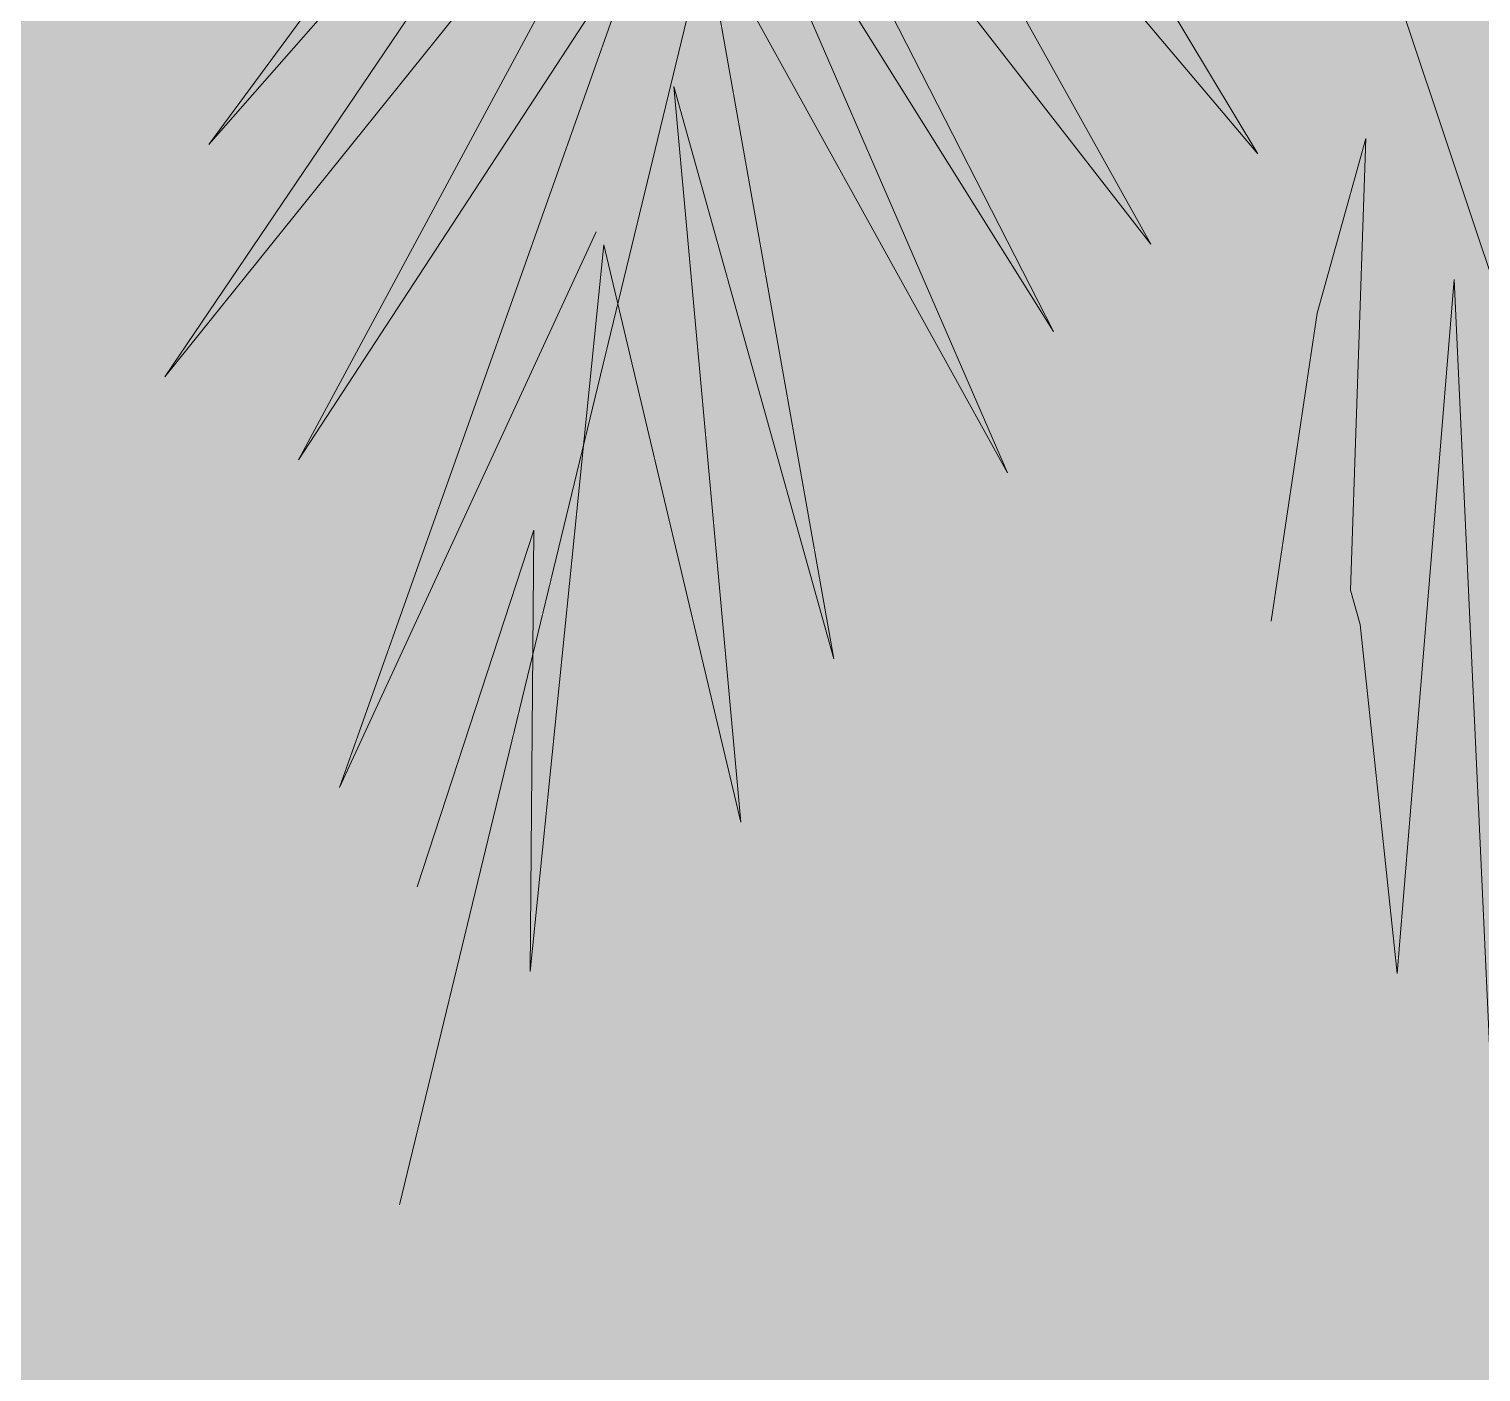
# Model space of a CAD drawing. Header units: metres. Extents: x 8 to 2416, y -346 to 476.
# Drawn here: x 50.457 to 51.15, y 55.688 to 56.33 of the extents above; entities that cross this region are included whole.
import ezdxf

# ---------------------------------------------------------------- set-up
doc = ezdxf.new("R2010")
doc.units = ezdxf.units.M
doc.layers.add('ARBOLES', color=86, linetype='Continuous', lineweight=0)
doc.layers.add('grama', color=7, linetype='Continuous', lineweight=0, true_color=0x698c45)

# ---------------------------------------------------------------- blocks, each defined once
blk = doc.blocks.new('A2')
at = {"layer": 'ARBOLES', "color": 87, "true_color": 0x4f6a34, "extrusion": (-5.08599e-09, -1.37735e-08, 1)}
for p, q in [((637.735, -243.423, 0), (665.317, -129.633, 0)), ((686.877, -230.174, 0), (666.926, -170.294, 0)), ((630.455, -202.89, 0), (653.167, -172.078, 0)), ((670.548, -203.248, 0), (654.634, -176.765, 0)), ((628.768, -211.769, 0), (649.309, -181.424, 0)), ((649.309, -181.424, 0), (630.455, -202.89, 0)), ((666.449, -206.697, 0), (652.89, -182.358, 0)), ((652.89, -182.358, 0), (670.548, -203.248, 0)), ((649.377, -186.141, 0), (628.768, -211.769, 0)), ((633.884, -214.941, 0), (649.377, -186.141, 0)), ((662.733, -210.038, 0), (650.634, -186.331, 0)), ((650.634, -186.331, 0), (666.449, -206.697, 0)), ((660.976, -215.444, 0), (649.34, -188.61, 0)), ((649.34, -188.61, 0), (662.733, -210.038, 0)), ((654.337, -222.549, 0), (649.34, -194.396, 0)), ((649.34, -194.396, 0), (660.976, -215.444, 0)), ((647.043, -194.781, 0), (633.884, -214.941, 0)), ((635.443, -227.476, 0), (647.043, -194.781, 0)), ((650.788, -228.801, 0), (648.227, -200.664, 0)), ((648.227, -200.664, 0), (654.337, -222.549, 0)), ((674.669, -202.657, 0), (672.815, -209.342, 0)), ((674.089, -219.926, 0), (674.669, -202.657, 0)), ((645.258, -206.224, 0), (635.443, -227.476, 0)), ((642.74, -234.506, 0), (645.556, -206.727, 0)), ((645.556, -206.727, 0), (650.788, -228.801, 0)), ((678.053, -208.051, 0), (675.872, -234.586, 0)), ((679.518, -239.832, 0), (678.053, -208.051, 0)), ((672.815, -209.342, 0), (671.057, -221.112, 0)), ((638.421, -231.27, 0), (642.871, -217.633, 0)), ((642.871, -217.633, 0), (642.74, -234.506, 0)), ((674.458, -221.235, 0), (674.089, -219.926, 0)), ((675.872, -234.586, 0), (674.458, -221.235, 0))]:
    blk.add_line(p, q, dxfattribs=at)

msp = doc.modelspace()

# ---------------------------------------------------------------- hatches: boundary and pattern name
at = {"layer": 'grama', "transparency": 33554495}
h = msp.add_hatch(color=256, dxfattribs=at)
h.dxf.hatch_style = 1
edge = h.paths.add_edge_path()
edge.add_line((80.80909, 57.9566), (21.06071, 57.94696))
edge.add_line((21.06071, 57.94696), (21.03853, 56.94696))
edge.add_line((21.03853, 56.94696), (37.35087, 56.94959))
edge.add_arc((37.35097, 56.34959), 0.6, 0.00924, 90.00924, ccw=False)
edge.add_line((37.95097, 56.34969), (37.95136, 53.94969))
edge.add_arc((37.35136, 53.94959), 0.6, -89.99076, 0.00924, ccw=False)
edge.add_line((37.35145, 53.34959), (36.05148, 53.34938))
edge.add_arc((36.05153, 53.04938), 0.3, 90.00924, 180.01385)
edge.add_line((35.75153, 53.04931), (35.75155, 52.94807))
edge.add_line((35.75155, 52.94807), (52.32655, 52.95357))
edge.add_line((52.32655, 52.95357), (52.32655, 53.25357))
edge.add_line((52.32655, 53.25357), (62.20155, 53.25357))
edge.add_line((62.20155, 53.25357), (62.20155, 47.44807))
edge.add_line((62.20155, 47.44807), (63.20155, 47.44807))
edge.add_line((63.20155, 47.44807), (63.20155, 53.25492))
edge.add_line((63.20155, 53.25492), (70.76337, 53.25291))
edge.add_line((70.76337, 53.25291), (70.76337, 47.74607))
edge.add_line((70.76337, 47.74607), (71.36337, 47.74807))
edge.add_line((71.36337, 47.74807), (71.36337, 38.16176))
edge.add_line((71.36337, 38.16176), (70.76337, 38.16245))
edge.add_line((70.76337, 38.16245), (70.76337, 32.65423))
edge.add_line((70.76337, 32.65423), (63.20155, 32.65492))
edge.add_line((63.20155, 32.65492), (63.20155, 38.459))
edge.add_line((63.20155, 38.459), (62.20155, 38.459))
edge.add_line((62.20155, 38.459), (62.18905, 32.65357))
edge.add_line((62.18905, 32.65357), (52.32655, 32.65357))
edge.add_line((52.32655, 32.65357), (52.32655, 32.95357))
edge.add_line((52.32655, 32.95357), (27.95155, 32.959))
edge.add_line((27.95155, 32.959), (27.95155, 39.359))
edge.add_line((27.95155, 39.359), (26.8226, 39.359))
edge.add_line((26.8226, 39.359), (26.8226, 40.259))
edge.add_line((26.8226, 40.259), (26.4226, 40.259))
edge.add_line((26.4226, 40.259), (26.4226, 45.64807))
edge.add_line((26.4226, 45.64807), (26.8226, 45.64807))
edge.add_line((26.8226, 45.64807), (26.8226, 46.54807))
edge.add_line((26.8226, 46.54807), (27.95155, 46.54807))
edge.add_line((27.95155, 46.54807), (27.95155, 52.94807))
edge.add_line((27.95155, 52.94807), (28.15152, 52.94807))
edge.add_line((28.15152, 52.94807), (28.1515, 53.04811))
edge.add_arc((27.8515, 53.04806), 0.3, 0.00924, 90.00924)
edge.add_line((27.85146, 53.34806), (25.16338, 53.34763))
edge.add_arc((25.16351, 52.54763), 0.8, 90.00924, 198.79711)
edge.add_arc((-3.02361, 42.95354), 28.97516, -26.202094, 18.797106, ccw=False)
edge.add_arc((21.17964, 31.04296), 2, 270, 333.79791, ccw=False)
edge.add_line((21.17964, 29.04296), (20.41961, 29.04296))
edge.add_line((20.41961, 29.04296), (20.39553, 27.95762))
edge.add_line((20.39553, 27.95762), (80.30505, 27.9575))
edge.add_line((80.30505, 27.9575), (80.80909, 57.9566))

# ---------------------------------------------------------------- block references
at = {"layer": 'ARBOLES', "xscale": 0.0125, "yscale": 0.0125, "zscale": 0.0125}
msp.add_blockref('A2', (42.66185, 58.81046, 0), dxfattribs=at)

doc.saveas('drawing.dxf')
